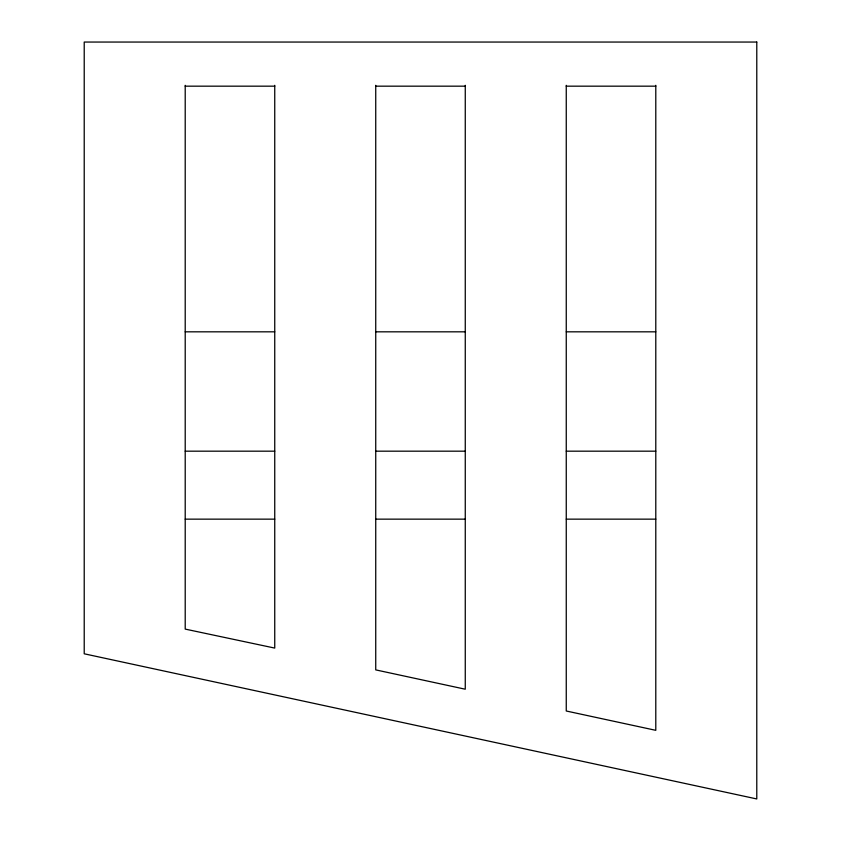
<?xml version="1.0" encoding="UTF-8"?>
<svg xmlns="http://www.w3.org/2000/svg" width="841" height="841" viewBox="0 0 841 841"><rect width="100%" height="100%" fill="white"/><g stroke="black" fill="none" stroke-linecap="round" stroke-linejoin="round"><path stroke-width="1.26" d="M185.209 86.171L274.744 86.171M375.738 86.171L465.262 86.171M566.256 86.171L655.791 86.171M185.209 331.827L274.744 331.827M375.738 331.827L465.262 331.827M566.256 331.827L655.791 331.827M185.209 451.175L274.744 451.175M375.738 451.175L465.262 451.175M566.256 451.175L655.791 451.175M185.209 519.149L274.744 519.149M375.738 519.149L465.262 519.149M566.256 519.149L655.791 519.149M655.791 85.319L655.791 730.324L566.256 711.002L566.256 85.319M465.262 85.319L465.262 689.21L375.738 669.888L375.738 85.319M274.744 85.319L274.744 648.085L185.209 629.1L185.209 85.319M756.784 42.05L84.216 42.05L84.216 653.793L756.784 798.95L756.784 42.05"/></g></svg>
